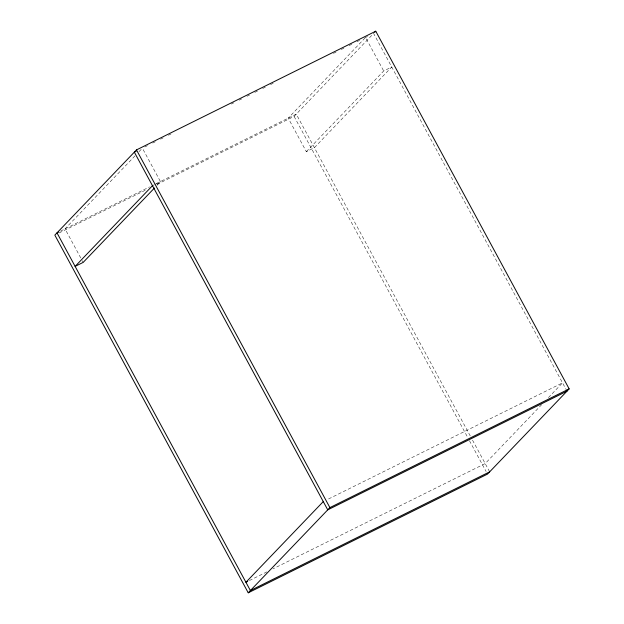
<?xml version="1.0" encoding="UTF-8"?>
<svg xmlns="http://www.w3.org/2000/svg" width="624" height="624" viewBox="0 0 624 624"><rect width="100%" height="100%" fill="white"/><g stroke="black" fill="none" stroke-linecap="round" stroke-linejoin="round"><path stroke-width="0.47" stroke-dasharray="3.12 2.34" d="M134.987 155.883L65.036 228.86L81.806 259.88M139.019 151.679L141.71 148.871M157.154 185.211L160.516 181.701L142.834 149.003M156.998 184.415L294.099 116.399L373.604 33.454L566.561 390.32M306.345 151.671L383.69 70.98L391.739 66.986L314.387 147.677L306.345 151.671L288.21 118.139L365.555 37.448L383.69 70.98M541.687 404.625L485.191 463.57L272.992 568.846M548.418 397.613L562.536 382.879L326.765 499.847M144.815 146.96L147.436 145.665M152.677 143.06L155.29 141.765M160.532 139.16L163.153 137.865M168.394 135.26L171.015 133.965M231.27 104.068L233.883 102.773M239.125 100.168L241.745 98.873M246.987 96.275L249.608 94.973M254.842 92.375L257.462 91.073M262.704 88.475L265.325 87.173M270.559 84.575L273.179 83.273M333.434 53.383L336.055 52.081M341.297 49.483L343.918 48.181M349.151 45.583L351.772 44.281M357.014 41.683L359.635 40.381M364.876 37.783L367.489 36.481M60.481 231.122L149.549 186.927M156.538 183.464L296.26 114.145L470.231 435.903M152.467 185.695L154.073 184.899M154.885 184.493L160.516 181.701M59.194 232.939L146.523 189.61M249.413 580.546L266.877 571.88M472.547 440.177L489.661 471.838M294.099 116.399L467.61 437.291M469.459 440.716L486.119 471.526M82.259 260.715L83.171 262.392"/><path stroke-width="0.94" d="M136.492 149.908L54.834 235.108L248.235 592.8L487.508 474.092L569.166 388.892L375.765 31.2L136.492 149.908L329.901 507.601L248.235 592.8M152.467 185.695L75.122 266.386L83.171 262.392L154.463 188.019M374.689 32.323L375.765 31.2M323.271 501.587L245.918 582.278L247.666 581.412M136.079 151.297L134.339 152.162L327.74 509.855L567.013 391.147M58.734 231.988L56.987 232.853L250.396 590.546L489.661 471.838M329.901 507.601L569.166 388.892"/></g></svg>
